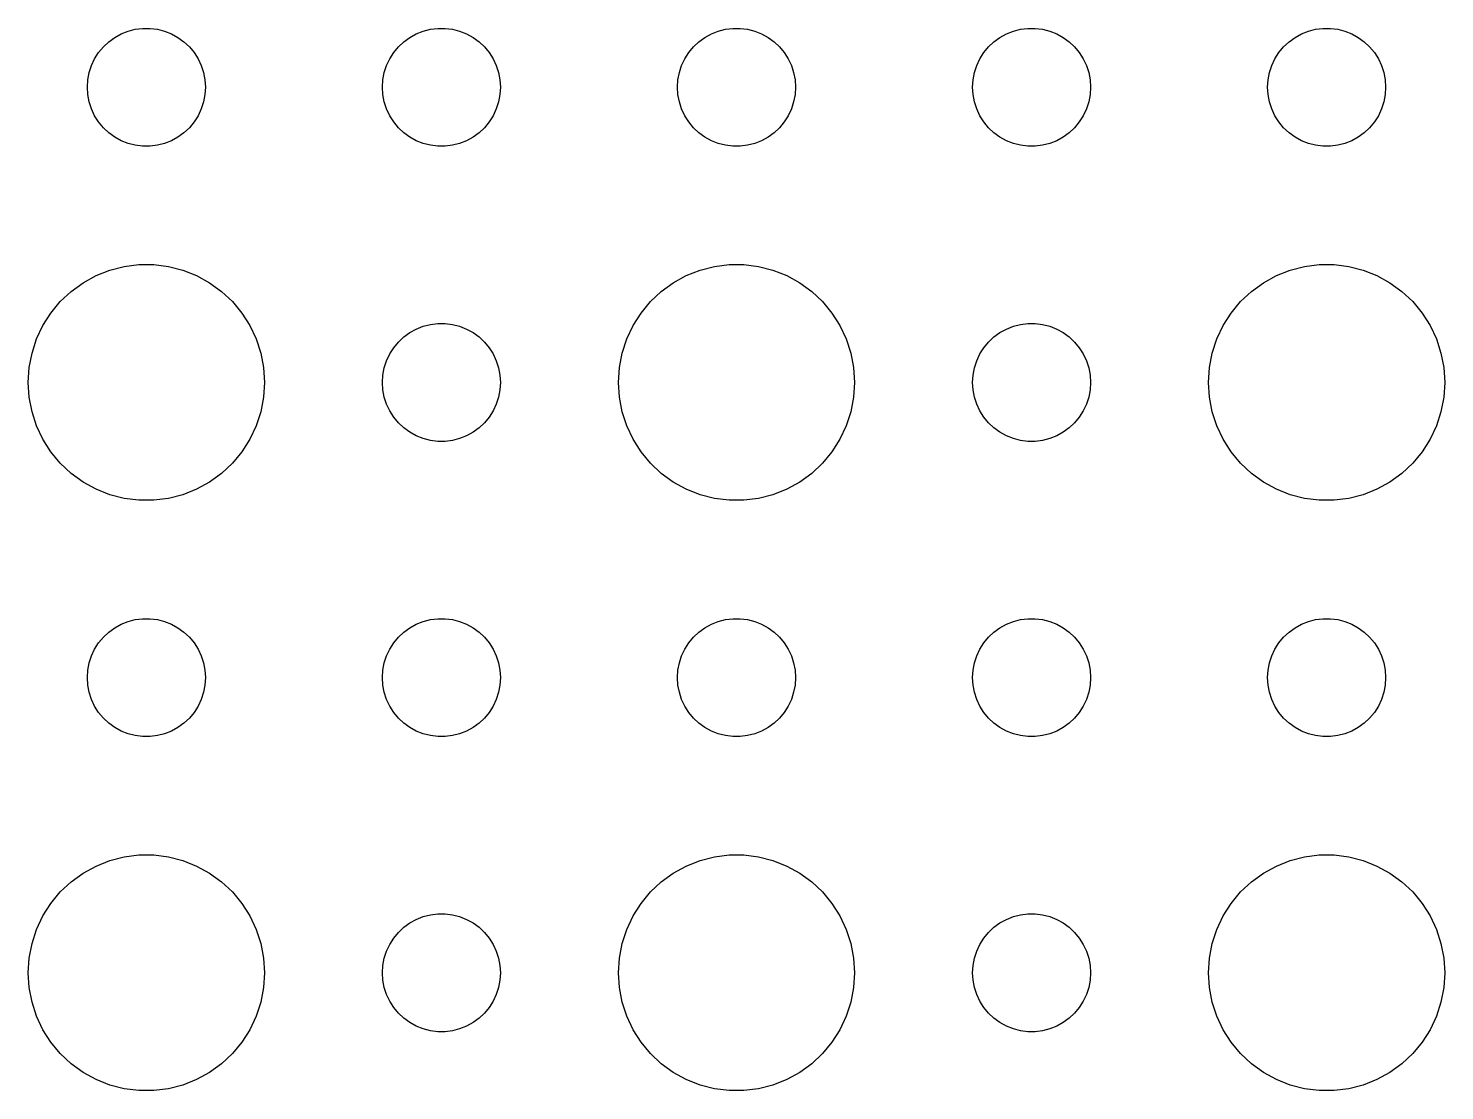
# Model space of a CAD drawing. Header units: metres. Extents: x -134 to 134, y 518 to 1078.
# Drawn here: x 64.5 to 100.5, y 567.01 to 594 of the extents above; entities that cross this region are included whole.
import ezdxf

# ---------------------------------------------------------------- set-up
doc = ezdxf.new("R2010")
doc.units = ezdxf.units.M

msp = doc.modelspace()

# ---------------------------------------------------------------- linework, layer by layer
for p, q in [((66.4065, 593.527), (66.5439, 593.656)), ((66.5439, 593.656), (66.6963, 593.766)), ((66.6963, 593.766), (66.8613, 593.857)), ((66.8613, 593.857), (67.0365, 593.927)), ((67.0365, 593.927), (67.2189, 593.973)), ((67.2189, 593.973), (67.4058, 593.997)), ((67.4058, 593.997), (67.5942, 593.997)), ((67.5942, 593.997), (67.7811, 593.973)), ((67.7811, 593.973), (67.9635, 593.927)), ((67.9635, 593.927), (68.1387, 593.857)), ((68.1387, 593.857), (68.3037, 593.766)), ((68.3037, 593.766), (68.4561, 593.656)), ((68.4561, 593.656), (68.5934, 593.527)), ((73.9065, 593.527), (74.0439, 593.656)), ((74.0439, 593.656), (74.1963, 593.766)), ((74.1963, 593.766), (74.3613, 593.857)), ((74.3613, 593.857), (74.5365, 593.927)), ((74.5365, 593.927), (74.7189, 593.973)), ((74.7189, 593.973), (74.9058, 593.997)), ((74.9058, 593.997), (75.0942, 593.997)), ((75.0942, 593.997), (75.2811, 593.973)), ((75.2811, 593.973), (75.4635, 593.927)), ((75.4635, 593.927), (75.6387, 593.857)), ((75.6387, 593.857), (75.8037, 593.766)), ((75.8037, 593.766), (75.9561, 593.656)), ((75.9561, 593.656), (76.0934, 593.527)), ((81.4065, 593.527), (81.5439, 593.656)), ((81.5439, 593.656), (81.6963, 593.766)), ((81.6963, 593.766), (81.8613, 593.857)), ((81.8613, 593.857), (82.0365, 593.927)), ((82.0365, 593.927), (82.2189, 593.973)), ((82.2189, 593.973), (82.4058, 593.997)), ((82.4058, 593.997), (82.5942, 593.997)), ((82.5942, 593.997), (82.7811, 593.973)), ((82.7811, 593.973), (82.9635, 593.927)), ((82.9635, 593.927), (83.1387, 593.857)), ((83.1387, 593.857), (83.3037, 593.766)), ((83.3037, 593.766), (83.4561, 593.656)), ((83.4561, 593.656), (83.5934, 593.527)), ((88.9065, 593.527), (89.0439, 593.656)), ((89.0439, 593.656), (89.1963, 593.766)), ((89.1963, 593.766), (89.3613, 593.857)), ((89.3613, 593.857), (89.5365, 593.927)), ((89.5365, 593.927), (89.7189, 593.973)), ((89.7189, 593.973), (89.9058, 593.997)), ((89.9058, 593.997), (90.0942, 593.997)), ((90.0942, 593.997), (90.2811, 593.973)), ((90.2811, 593.973), (90.4635, 593.927)), ((90.4635, 593.927), (90.6387, 593.857)), ((90.6387, 593.857), (90.8037, 593.766)), ((90.8037, 593.766), (90.9561, 593.656)), ((90.9561, 593.656), (91.0934, 593.527)), ((96.4065, 593.527), (96.5439, 593.656)), ((96.5439, 593.656), (96.6963, 593.766)), ((96.6963, 593.766), (96.8613, 593.857)), ((96.8613, 593.857), (97.0365, 593.927)), ((97.0365, 593.927), (97.2189, 593.973)), ((97.2189, 593.973), (97.4058, 593.997)), ((97.4058, 593.997), (97.5942, 593.997)), ((97.5942, 593.997), (97.7811, 593.973)), ((97.7811, 593.973), (97.9635, 593.927)), ((97.9635, 593.927), (98.1387, 593.857)), ((98.1387, 593.857), (98.3037, 593.766)), ((98.3037, 593.766), (98.4561, 593.656)), ((98.4561, 593.656), (98.5934, 593.527)), ((66.1855, 593.223), (66.2865, 593.382)), ((66.2865, 593.382), (66.4065, 593.527)), ((68.5934, 593.527), (68.7135, 593.382)), ((68.7135, 593.382), (68.8145, 593.223)), ((73.6855, 593.223), (73.7865, 593.382)), ((73.7865, 593.382), (73.9065, 593.527)), ((76.0934, 593.527), (76.2135, 593.382)), ((76.2135, 593.382), (76.3145, 593.223)), ((81.1855, 593.223), (81.2865, 593.382)), ((81.2865, 593.382), (81.4065, 593.527)), ((83.5934, 593.527), (83.7135, 593.382)), ((83.7135, 593.382), (83.8145, 593.223)), ((88.6855, 593.223), (88.7865, 593.382)), ((88.7865, 593.382), (88.9065, 593.527)), ((91.0934, 593.527), (91.2135, 593.382)), ((91.2135, 593.382), (91.3145, 593.223)), ((96.1855, 593.223), (96.2865, 593.382)), ((96.2865, 593.382), (96.4065, 593.527)), ((98.5934, 593.527), (98.7135, 593.382)), ((98.7135, 593.382), (98.8145, 593.223)), ((66.0471, 592.873), (66.1053, 593.052)), ((66.1053, 593.052), (66.1855, 593.223)), ((68.8145, 593.223), (68.8947, 593.052)), ((68.8947, 593.052), (68.9529, 592.873)), ((73.5471, 592.873), (73.6053, 593.052)), ((73.6053, 593.052), (73.6855, 593.223)), ((76.3145, 593.223), (76.3947, 593.052)), ((76.3947, 593.052), (76.4529, 592.873)), ((81.0471, 592.873), (81.1053, 593.052)), ((81.1053, 593.052), (81.1855, 593.223)), ((83.8145, 593.223), (83.8947, 593.052)), ((83.8947, 593.052), (83.9529, 592.873)), ((88.5471, 592.873), (88.6053, 593.052)), ((88.6053, 593.052), (88.6855, 593.223)), ((91.3145, 593.223), (91.3947, 593.052)), ((91.3947, 593.052), (91.4529, 592.873)), ((96.0471, 592.873), (96.1053, 593.052)), ((96.1053, 593.052), (96.1855, 593.223)), ((98.8145, 593.223), (98.8947, 593.052)), ((98.8947, 593.052), (98.9529, 592.873)), ((66, 592.5), (66.0118, 592.688)), ((66.0118, 592.688), (66.0471, 592.873)), ((68.9529, 592.873), (68.9882, 592.688)), ((68.9882, 592.688), (69, 592.5)), ((73.5, 592.5), (73.5118, 592.688)), ((73.5118, 592.688), (73.5471, 592.873)), ((76.4529, 592.873), (76.4882, 592.688)), ((76.4882, 592.688), (76.5, 592.5)), ((81, 592.5), (81.0118, 592.688)), ((81.0118, 592.688), (81.0471, 592.873)), ((83.9529, 592.873), (83.9882, 592.688)), ((83.9882, 592.688), (84, 592.5)), ((88.5, 592.5), (88.5118, 592.688)), ((88.5118, 592.688), (88.5471, 592.873)), ((91.4529, 592.873), (91.4882, 592.688)), ((91.4882, 592.688), (91.5, 592.5)), ((96, 592.5), (96.0118, 592.688)), ((96.0118, 592.688), (96.0471, 592.873)), ((98.9529, 592.873), (98.9882, 592.688)), ((98.9882, 592.688), (99, 592.5)), ((66.0118, 592.312), (66, 592.5)), ((66.0471, 592.127), (66.0118, 592.312)), ((68.9882, 592.312), (68.9529, 592.127)), ((69, 592.5), (68.9882, 592.312)), ((73.5118, 592.312), (73.5, 592.5)), ((73.5471, 592.127), (73.5118, 592.312)), ((76.4882, 592.312), (76.4529, 592.127)), ((76.5, 592.5), (76.4882, 592.312)), ((81.0118, 592.312), (81, 592.5)), ((81.0471, 592.127), (81.0118, 592.312)), ((83.9882, 592.312), (83.9529, 592.127)), ((84, 592.5), (83.9882, 592.312)), ((88.5118, 592.312), (88.5, 592.5)), ((88.5471, 592.127), (88.5118, 592.312)), ((91.4882, 592.312), (91.4529, 592.127)), ((91.5, 592.5), (91.4882, 592.312)), ((96.0118, 592.312), (96, 592.5)), ((96.0471, 592.127), (96.0118, 592.312)), ((98.9882, 592.312), (98.9529, 592.127)), ((99, 592.5), (98.9882, 592.312)), ((66.1053, 591.948), (66.0471, 592.127)), ((66.1855, 591.777), (66.1053, 591.948)), ((68.8947, 591.948), (68.8145, 591.777)), ((68.9529, 592.127), (68.8947, 591.948)), ((73.6053, 591.948), (73.5471, 592.127)), ((73.6855, 591.777), (73.6053, 591.948)), ((76.3947, 591.948), (76.3145, 591.777)), ((76.4529, 592.127), (76.3947, 591.948)), ((81.1053, 591.948), (81.0471, 592.127)), ((81.1855, 591.777), (81.1053, 591.948)), ((83.8947, 591.948), (83.8145, 591.777)), ((83.9529, 592.127), (83.8947, 591.948)), ((88.6053, 591.948), (88.5471, 592.127)), ((88.6855, 591.777), (88.6053, 591.948)), ((91.3947, 591.948), (91.3145, 591.777)), ((91.4529, 592.127), (91.3947, 591.948)), ((96.1053, 591.948), (96.0471, 592.127)), ((96.1855, 591.777), (96.1053, 591.948)), ((98.8947, 591.948), (98.8145, 591.777)), ((98.9529, 592.127), (98.8947, 591.948)), ((66.2865, 591.618), (66.1855, 591.777)), ((66.4065, 591.473), (66.2865, 591.618)), ((68.7135, 591.618), (68.5934, 591.473)), ((68.8145, 591.777), (68.7135, 591.618)), ((73.7865, 591.618), (73.6855, 591.777)), ((73.9065, 591.473), (73.7865, 591.618)), ((76.2135, 591.618), (76.0934, 591.473)), ((76.3145, 591.777), (76.2135, 591.618)), ((81.2865, 591.618), (81.1855, 591.777)), ((81.4065, 591.473), (81.2865, 591.618)), ((83.7135, 591.618), (83.5934, 591.473)), ((83.8145, 591.777), (83.7135, 591.618)), ((88.7865, 591.618), (88.6855, 591.777)), ((88.9065, 591.473), (88.7865, 591.618)), ((91.2135, 591.618), (91.0934, 591.473)), ((91.3145, 591.777), (91.2135, 591.618)), ((96.2865, 591.618), (96.1855, 591.777)), ((96.4065, 591.473), (96.2865, 591.618)), ((98.7135, 591.618), (98.5934, 591.473)), ((98.8145, 591.777), (98.7135, 591.618)), ((66.5439, 591.344), (66.4065, 591.473)), ((66.6963, 591.234), (66.5439, 591.344)), ((66.8613, 591.143), (66.6963, 591.234)), ((67.0365, 591.073), (66.8613, 591.143)), ((68.1387, 591.143), (67.9635, 591.073)), ((68.3037, 591.234), (68.1387, 591.143)), ((68.4561, 591.344), (68.3037, 591.234)), ((68.5934, 591.473), (68.4561, 591.344)), ((74.0439, 591.344), (73.9065, 591.473)), ((74.1963, 591.234), (74.0439, 591.344)), ((74.3613, 591.143), (74.1963, 591.234)), ((74.5365, 591.073), (74.3613, 591.143)), ((75.6387, 591.143), (75.4635, 591.073)), ((75.8037, 591.234), (75.6387, 591.143)), ((75.9561, 591.344), (75.8037, 591.234)), ((76.0934, 591.473), (75.9561, 591.344)), ((81.5439, 591.344), (81.4065, 591.473)), ((81.6963, 591.234), (81.5439, 591.344)), ((81.8613, 591.143), (81.6963, 591.234)), ((82.0365, 591.073), (81.8613, 591.143)), ((83.1387, 591.143), (82.9635, 591.073)), ((83.3037, 591.234), (83.1387, 591.143)), ((83.4561, 591.344), (83.3037, 591.234)), ((83.5934, 591.473), (83.4561, 591.344)), ((89.0439, 591.344), (88.9065, 591.473)), ((89.1963, 591.234), (89.0439, 591.344)), ((89.3613, 591.143), (89.1963, 591.234)), ((89.5365, 591.073), (89.3613, 591.143)), ((90.6387, 591.143), (90.4635, 591.073)), ((90.8037, 591.234), (90.6387, 591.143)), ((90.9561, 591.344), (90.8037, 591.234)), ((91.0934, 591.473), (90.9561, 591.344)), ((96.5439, 591.344), (96.4065, 591.473)), ((96.6963, 591.234), (96.5439, 591.344)), ((96.8613, 591.143), (96.6963, 591.234)), ((97.0365, 591.073), (96.8613, 591.143)), ((98.1387, 591.143), (97.9635, 591.073)), ((98.3037, 591.234), (98.1387, 591.143)), ((98.4561, 591.344), (98.3037, 591.234)), ((98.5934, 591.473), (98.4561, 591.344)), ((67.2189, 591.027), (67.0365, 591.073)), ((67.4058, 591.003), (67.2189, 591.027)), ((67.5942, 591.003), (67.4058, 591.003)), ((67.7811, 591.027), (67.5942, 591.003)), ((67.9635, 591.073), (67.7811, 591.027)), ((74.7189, 591.027), (74.5365, 591.073)), ((74.9058, 591.003), (74.7189, 591.027)), ((75.0942, 591.003), (74.9058, 591.003)), ((75.2811, 591.027), (75.0942, 591.003)), ((75.4635, 591.073), (75.2811, 591.027)), ((82.2189, 591.027), (82.0365, 591.073)), ((82.4058, 591.003), (82.2189, 591.027)), ((82.5942, 591.003), (82.4058, 591.003)), ((82.7811, 591.027), (82.5942, 591.003)), ((82.9635, 591.073), (82.7811, 591.027)), ((89.7189, 591.027), (89.5365, 591.073)), ((89.9058, 591.003), (89.7189, 591.027)), ((90.0942, 591.003), (89.9058, 591.003)), ((90.2811, 591.027), (90.0942, 591.003)), ((90.4635, 591.073), (90.2811, 591.027)), ((97.2189, 591.027), (97.0365, 591.073)), ((97.4058, 591.003), (97.2189, 591.027)), ((97.5942, 591.003), (97.4058, 591.003)), ((97.7811, 591.027), (97.5942, 591.003)), ((97.9635, 591.073), (97.7811, 591.027)), ((66.573, 587.853), (66.9379, 587.947)), ((66.9379, 587.947), (67.3116, 587.994)), ((67.3116, 587.994), (67.6884, 587.994)), ((67.6884, 587.994), (68.0621, 587.947)), ((68.0621, 587.947), (68.427, 587.853)), ((81.573, 587.853), (81.9379, 587.947)), ((81.9379, 587.947), (82.3116, 587.994)), ((82.3116, 587.994), (82.6884, 587.994)), ((82.6884, 587.994), (83.0621, 587.947)), ((83.0621, 587.947), (83.427, 587.853)), ((96.573, 587.853), (96.9379, 587.947)), ((96.9379, 587.947), (97.3116, 587.994)), ((97.3116, 587.994), (97.6884, 587.994)), ((97.6884, 587.994), (98.0621, 587.947)), ((98.0621, 587.947), (98.427, 587.853)), ((65.5877, 587.312), (65.8925, 587.533)), ((65.8925, 587.533), (66.2227, 587.714)), ((66.2227, 587.714), (66.573, 587.853)), ((68.427, 587.853), (68.7773, 587.714)), ((68.7773, 587.714), (69.1075, 587.533)), ((69.1075, 587.533), (69.4123, 587.312)), ((80.5877, 587.312), (80.8925, 587.533)), ((80.8925, 587.533), (81.2227, 587.714)), ((81.2227, 587.714), (81.573, 587.853)), ((83.427, 587.853), (83.7773, 587.714)), ((83.7773, 587.714), (84.1075, 587.533)), ((84.1075, 587.533), (84.4123, 587.312)), ((95.5877, 587.312), (95.8925, 587.533)), ((95.8925, 587.533), (96.2227, 587.714)), ((96.2227, 587.714), (96.573, 587.853)), ((98.427, 587.853), (98.7773, 587.714)), ((98.7773, 587.714), (99.1075, 587.533)), ((99.1075, 587.533), (99.4123, 587.312)), ((65.3131, 587.054), (65.5877, 587.312)), ((69.4123, 587.312), (69.6869, 587.054)), ((80.3131, 587.054), (80.5877, 587.312)), ((84.4123, 587.312), (84.6869, 587.054)), ((95.3131, 587.054), (95.5877, 587.312)), ((99.4123, 587.312), (99.6869, 587.054)), ((65.073, 586.763), (65.3131, 587.054)), ((69.6869, 587.054), (69.927, 586.763)), ((80.073, 586.763), (80.3131, 587.054)), ((84.6869, 587.054), (84.927, 586.763)), ((95.073, 586.763), (95.3131, 587.054)), ((99.6869, 587.054), (99.927, 586.763)), ((64.7107, 586.104), (64.8711, 586.445)), ((64.8711, 586.445), (65.073, 586.763)), ((69.927, 586.763), (70.1289, 586.445)), ((70.1289, 586.445), (70.2893, 586.104)), ((74.5365, 586.427), (74.7189, 586.473)), ((74.7189, 586.473), (74.9058, 586.497)), ((74.9058, 586.497), (75.0942, 586.497)), ((75.0942, 586.497), (75.2811, 586.473)), ((75.2811, 586.473), (75.4635, 586.427)), ((79.7107, 586.104), (79.8711, 586.445)), ((79.8711, 586.445), (80.073, 586.763)), ((84.927, 586.763), (85.1289, 586.445)), ((85.1289, 586.445), (85.2893, 586.104)), ((89.5365, 586.427), (89.7189, 586.473)), ((89.7189, 586.473), (89.9058, 586.497)), ((89.9058, 586.497), (90.0942, 586.497)), ((90.0942, 586.497), (90.2811, 586.473)), ((90.2811, 586.473), (90.4635, 586.427)), ((94.7107, 586.104), (94.8711, 586.445)), ((94.8711, 586.445), (95.073, 586.763)), ((99.927, 586.763), (100.129, 586.445)), ((100.129, 586.445), (100.289, 586.104)), ((64.5943, 585.746), (64.7107, 586.104)), ((70.2893, 586.104), (70.4057, 585.746)), ((73.9065, 586.027), (74.0439, 586.156)), ((74.0439, 586.156), (74.1963, 586.266)), ((74.1963, 586.266), (74.3613, 586.357)), ((74.3613, 586.357), (74.5365, 586.427)), ((75.4635, 586.427), (75.6387, 586.357)), ((75.6387, 586.357), (75.8037, 586.266)), ((75.8037, 586.266), (75.9561, 586.156)), ((75.9561, 586.156), (76.0934, 586.027)), ((79.5943, 585.746), (79.7107, 586.104)), ((85.2893, 586.104), (85.4057, 585.746)), ((88.9065, 586.027), (89.0439, 586.156)), ((89.0439, 586.156), (89.1963, 586.266)), ((89.1963, 586.266), (89.3613, 586.357)), ((89.3613, 586.357), (89.5365, 586.427)), ((90.4635, 586.427), (90.6387, 586.357)), ((90.6387, 586.357), (90.8037, 586.266)), ((90.8037, 586.266), (90.9561, 586.156)), ((90.9561, 586.156), (91.0934, 586.027)), ((94.5943, 585.746), (94.7107, 586.104)), ((100.289, 586.104), (100.406, 585.746)), ((64.5237, 585.376), (64.5943, 585.746)), ((70.4057, 585.746), (70.4763, 585.376)), ((73.6053, 585.552), (73.6855, 585.723)), ((73.6855, 585.723), (73.7865, 585.882)), ((73.7865, 585.882), (73.9065, 586.027)), ((76.0934, 586.027), (76.2135, 585.882)), ((76.2135, 585.882), (76.3145, 585.723)), ((76.3145, 585.723), (76.3947, 585.552)), ((79.5237, 585.376), (79.5943, 585.746)), ((85.4057, 585.746), (85.4763, 585.376)), ((88.6053, 585.552), (88.6855, 585.723)), ((88.6855, 585.723), (88.7865, 585.882)), ((88.7865, 585.882), (88.9065, 586.027)), ((91.0934, 586.027), (91.2135, 585.882)), ((91.2135, 585.882), (91.3145, 585.723)), ((91.3145, 585.723), (91.3947, 585.552)), ((94.5237, 585.376), (94.5943, 585.746)), ((100.406, 585.746), (100.476, 585.376)), ((64.5, 585), (64.5237, 585.376)), ((70.4763, 585.376), (70.5, 585)), ((73.5118, 585.188), (73.5471, 585.373)), ((73.5471, 585.373), (73.6053, 585.552)), ((76.3947, 585.552), (76.4529, 585.373)), ((76.4529, 585.373), (76.4882, 585.188)), ((79.5, 585), (79.5237, 585.376)), ((85.4763, 585.376), (85.5, 585)), ((88.5118, 585.188), (88.5471, 585.373)), ((88.5471, 585.373), (88.6053, 585.552)), ((91.3947, 585.552), (91.4529, 585.373)), ((91.4529, 585.373), (91.4882, 585.188)), ((94.5, 585), (94.5237, 585.376)), ((100.476, 585.376), (100.5, 585)), ((64.5237, 584.624), (64.5, 585)), ((70.5, 585), (70.4763, 584.624)), ((73.5, 585), (73.5118, 585.188)), ((73.5118, 584.812), (73.5, 585)), ((76.4882, 585.188), (76.5, 585)), ((76.5, 585), (76.4882, 584.812)), ((79.5237, 584.624), (79.5, 585)), ((85.5, 585), (85.4763, 584.624)), ((88.5, 585), (88.5118, 585.188)), ((88.5118, 584.812), (88.5, 585)), ((91.4882, 585.188), (91.5, 585)), ((91.5, 585), (91.4882, 584.812)), ((94.5237, 584.624), (94.5, 585)), ((100.5, 585), (100.476, 584.624)), ((73.5471, 584.627), (73.5118, 584.812)), ((76.4882, 584.812), (76.4529, 584.627)), ((88.5471, 584.627), (88.5118, 584.812)), ((91.4882, 584.812), (91.4529, 584.627)), ((64.5943, 584.254), (64.5237, 584.624)), ((70.4763, 584.624), (70.4057, 584.254)), ((73.6053, 584.448), (73.5471, 584.627)), ((73.6855, 584.277), (73.6053, 584.448)), ((76.3947, 584.448), (76.3145, 584.277)), ((76.4529, 584.627), (76.3947, 584.448)), ((79.5943, 584.254), (79.5237, 584.624)), ((85.4763, 584.624), (85.4057, 584.254)), ((88.6053, 584.448), (88.5471, 584.627)), ((88.6855, 584.277), (88.6053, 584.448)), ((91.3947, 584.448), (91.3145, 584.277)), ((91.4529, 584.627), (91.3947, 584.448)), ((94.5943, 584.254), (94.5237, 584.624)), ((100.476, 584.624), (100.406, 584.254)), ((64.7107, 583.896), (64.5943, 584.254)), ((70.4057, 584.254), (70.2893, 583.896)), ((73.7865, 584.118), (73.6855, 584.277)), ((73.9065, 583.973), (73.7865, 584.118)), ((74.0439, 583.844), (73.9065, 583.973)), ((76.0934, 583.973), (75.9561, 583.844)), ((76.2135, 584.118), (76.0934, 583.973)), ((76.3145, 584.277), (76.2135, 584.118)), ((79.7107, 583.896), (79.5943, 584.254)), ((85.4057, 584.254), (85.2893, 583.896)), ((88.7865, 584.118), (88.6855, 584.277)), ((88.9065, 583.973), (88.7865, 584.118)), ((89.0439, 583.844), (88.9065, 583.973)), ((91.0934, 583.973), (90.9561, 583.844)), ((91.2135, 584.118), (91.0934, 583.973)), ((91.3145, 584.277), (91.2135, 584.118)), ((94.7107, 583.896), (94.5943, 584.254)), ((100.406, 584.254), (100.289, 583.896)), ((64.8711, 583.555), (64.7107, 583.896)), ((70.2893, 583.896), (70.1289, 583.555)), ((74.1963, 583.734), (74.0439, 583.844)), ((74.3613, 583.643), (74.1963, 583.734)), ((74.5365, 583.573), (74.3613, 583.643)), ((74.7189, 583.527), (74.5365, 583.573)), ((75.4635, 583.573), (75.2811, 583.527)), ((75.6387, 583.643), (75.4635, 583.573)), ((75.8037, 583.734), (75.6387, 583.643)), ((75.9561, 583.844), (75.8037, 583.734)), ((79.8711, 583.555), (79.7107, 583.896)), ((85.2893, 583.896), (85.1289, 583.555)), ((89.1963, 583.734), (89.0439, 583.844)), ((89.3613, 583.643), (89.1963, 583.734)), ((89.5365, 583.573), (89.3613, 583.643)), ((89.7189, 583.527), (89.5365, 583.573)), ((90.4635, 583.573), (90.2811, 583.527)), ((90.6387, 583.643), (90.4635, 583.573)), ((90.8037, 583.734), (90.6387, 583.643)), ((90.9561, 583.844), (90.8037, 583.734)), ((94.8711, 583.555), (94.7107, 583.896)), ((100.289, 583.896), (100.129, 583.555)), ((65.073, 583.237), (64.8711, 583.555)), ((65.3131, 582.946), (65.073, 583.237)), ((69.927, 583.237), (69.6869, 582.946)), ((70.1289, 583.555), (69.927, 583.237)), ((74.9058, 583.503), (74.7189, 583.527)), ((75.0942, 583.503), (74.9058, 583.503)), ((75.2811, 583.527), (75.0942, 583.503)), ((80.073, 583.237), (79.8711, 583.555)), ((80.3131, 582.946), (80.073, 583.237)), ((84.927, 583.237), (84.6869, 582.946)), ((85.1289, 583.555), (84.927, 583.237)), ((89.9058, 583.503), (89.7189, 583.527)), ((90.0942, 583.503), (89.9058, 583.503)), ((90.2811, 583.527), (90.0942, 583.503)), ((95.073, 583.237), (94.8711, 583.555)), ((95.3131, 582.946), (95.073, 583.237)), ((99.927, 583.237), (99.6869, 582.946)), ((100.129, 583.555), (99.927, 583.237)), ((65.5877, 582.688), (65.3131, 582.946)), ((69.6869, 582.946), (69.4123, 582.688)), ((80.5877, 582.688), (80.3131, 582.946)), ((84.6869, 582.946), (84.4123, 582.688)), ((95.5877, 582.688), (95.3131, 582.946)), ((99.6869, 582.946), (99.4123, 582.688)), ((65.8925, 582.467), (65.5877, 582.688)), ((69.4123, 582.688), (69.1075, 582.467)), ((80.8925, 582.467), (80.5877, 582.688)), ((84.4123, 582.688), (84.1075, 582.467)), ((95.8925, 582.467), (95.5877, 582.688)), ((99.4123, 582.688), (99.1075, 582.467)), ((66.2227, 582.286), (65.8925, 582.467)), ((66.573, 582.147), (66.2227, 582.286)), ((66.9379, 582.053), (66.573, 582.147)), ((68.427, 582.147), (68.0621, 582.053)), ((68.7773, 582.286), (68.427, 582.147)), ((69.1075, 582.467), (68.7773, 582.286)), ((81.2227, 582.286), (80.8925, 582.467)), ((81.573, 582.147), (81.2227, 582.286)), ((81.9379, 582.053), (81.573, 582.147)), ((83.427, 582.147), (83.0621, 582.053)), ((83.7773, 582.286), (83.427, 582.147)), ((84.1075, 582.467), (83.7773, 582.286)), ((96.2227, 582.286), (95.8925, 582.467)), ((96.573, 582.147), (96.2227, 582.286)), ((96.9379, 582.053), (96.573, 582.147)), ((98.427, 582.147), (98.0621, 582.053)), ((98.7773, 582.286), (98.427, 582.147)), ((99.1075, 582.467), (98.7773, 582.286)), ((67.3116, 582.006), (66.9379, 582.053)), ((67.6884, 582.006), (67.3116, 582.006)), ((68.0621, 582.053), (67.6884, 582.006)), ((82.3116, 582.006), (81.9379, 582.053)), ((82.6884, 582.006), (82.3116, 582.006)), ((83.0621, 582.053), (82.6884, 582.006)), ((97.3116, 582.006), (96.9379, 582.053)), ((97.6884, 582.006), (97.3116, 582.006)), ((98.0621, 582.053), (97.6884, 582.006)), ((66.8613, 578.857), (67.0365, 578.927)), ((67.0365, 578.927), (67.2189, 578.973)), ((67.2189, 578.973), (67.4058, 578.997)), ((67.4058, 578.997), (67.5942, 578.997)), ((67.5942, 578.997), (67.7811, 578.973)), ((67.7811, 578.973), (67.9635, 578.927)), ((67.9635, 578.927), (68.1387, 578.857)), ((74.3613, 578.857), (74.5365, 578.927)), ((74.5365, 578.927), (74.7189, 578.973)), ((74.7189, 578.973), (74.9058, 578.997)), ((74.9058, 578.997), (75.0942, 578.997)), ((75.0942, 578.997), (75.2811, 578.973)), ((75.2811, 578.973), (75.4635, 578.927)), ((75.4635, 578.927), (75.6387, 578.857)), ((81.8613, 578.857), (82.0365, 578.927)), ((82.0365, 578.927), (82.2189, 578.973)), ((82.2189, 578.973), (82.4058, 578.997)), ((82.4058, 578.997), (82.5942, 578.997)), ((82.5942, 578.997), (82.7811, 578.973)), ((82.7811, 578.973), (82.9635, 578.927)), ((82.9635, 578.927), (83.1387, 578.857)), ((89.3613, 578.857), (89.5365, 578.927)), ((89.5365, 578.927), (89.7189, 578.973)), ((89.7189, 578.973), (89.9058, 578.997)), ((89.9058, 578.997), (90.0942, 578.997)), ((90.0942, 578.997), (90.2811, 578.973)), ((90.2811, 578.973), (90.4635, 578.927)), ((90.4635, 578.927), (90.6387, 578.857)), ((96.8613, 578.857), (97.0365, 578.927)), ((97.0365, 578.927), (97.2189, 578.973)), ((97.2189, 578.973), (97.4058, 578.997)), ((97.4058, 578.997), (97.5942, 578.997)), ((97.5942, 578.997), (97.7811, 578.973)), ((97.7811, 578.973), (97.9635, 578.927)), ((97.9635, 578.927), (98.1387, 578.857)), ((66.2865, 578.382), (66.4065, 578.527)), ((66.4065, 578.527), (66.5439, 578.656)), ((66.5439, 578.656), (66.6963, 578.766)), ((66.6963, 578.766), (66.8613, 578.857)), ((68.1387, 578.857), (68.3037, 578.766)), ((68.3037, 578.766), (68.4561, 578.656)), ((68.4561, 578.656), (68.5934, 578.527)), ((68.5934, 578.527), (68.7135, 578.382)), ((73.7865, 578.382), (73.9065, 578.527)), ((73.9065, 578.527), (74.0439, 578.656)), ((74.0439, 578.656), (74.1963, 578.766)), ((74.1963, 578.766), (74.3613, 578.857)), ((75.6387, 578.857), (75.8037, 578.766)), ((75.8037, 578.766), (75.9561, 578.656)), ((75.9561, 578.656), (76.0934, 578.527)), ((76.0934, 578.527), (76.2135, 578.382)), ((81.2865, 578.382), (81.4065, 578.527)), ((81.4065, 578.527), (81.5439, 578.656)), ((81.5439, 578.656), (81.6963, 578.766)), ((81.6963, 578.766), (81.8613, 578.857)), ((83.1387, 578.857), (83.3037, 578.766)), ((83.3037, 578.766), (83.4561, 578.656)), ((83.4561, 578.656), (83.5934, 578.527)), ((83.5934, 578.527), (83.7135, 578.382)), ((88.7865, 578.382), (88.9065, 578.527)), ((88.9065, 578.527), (89.0439, 578.656)), ((89.0439, 578.656), (89.1963, 578.766)), ((89.1963, 578.766), (89.3613, 578.857)), ((90.6387, 578.857), (90.8037, 578.766)), ((90.8037, 578.766), (90.9561, 578.656)), ((90.9561, 578.656), (91.0934, 578.527)), ((91.0934, 578.527), (91.2135, 578.382)), ((96.2865, 578.382), (96.4065, 578.527)), ((96.4065, 578.527), (96.5439, 578.656)), ((96.5439, 578.656), (96.6963, 578.766)), ((96.6963, 578.766), (96.8613, 578.857)), ((98.1387, 578.857), (98.3037, 578.766)), ((98.3037, 578.766), (98.4561, 578.656)), ((98.4561, 578.656), (98.5934, 578.527)), ((98.5934, 578.527), (98.7135, 578.382)), ((66.1053, 578.052), (66.1855, 578.223)), ((66.1855, 578.223), (66.2865, 578.382)), ((68.7135, 578.382), (68.8145, 578.223)), ((68.8145, 578.223), (68.8947, 578.052)), ((73.6053, 578.052), (73.6855, 578.223)), ((73.6855, 578.223), (73.7865, 578.382)), ((76.2135, 578.382), (76.3145, 578.223)), ((76.3145, 578.223), (76.3947, 578.052)), ((81.1053, 578.052), (81.1855, 578.223)), ((81.1855, 578.223), (81.2865, 578.382)), ((83.7135, 578.382), (83.8145, 578.223)), ((83.8145, 578.223), (83.8947, 578.052)), ((88.6053, 578.052), (88.6855, 578.223)), ((88.6855, 578.223), (88.7865, 578.382)), ((91.2135, 578.382), (91.3145, 578.223)), ((91.3145, 578.223), (91.3947, 578.052)), ((96.1053, 578.052), (96.1855, 578.223)), ((96.1855, 578.223), (96.2865, 578.382)), ((98.7135, 578.382), (98.8145, 578.223)), ((98.8145, 578.223), (98.8947, 578.052)), ((66.0118, 577.688), (66.0471, 577.873)), ((66.0471, 577.873), (66.1053, 578.052)), ((68.8947, 578.052), (68.9529, 577.873)), ((68.9529, 577.873), (68.9882, 577.688)), ((73.5118, 577.688), (73.5471, 577.873)), ((73.5471, 577.873), (73.6053, 578.052)), ((76.3947, 578.052), (76.4529, 577.873)), ((76.4529, 577.873), (76.4882, 577.688)), ((81.0118, 577.688), (81.0471, 577.873)), ((81.0471, 577.873), (81.1053, 578.052)), ((83.8947, 578.052), (83.9529, 577.873)), ((83.9529, 577.873), (83.9882, 577.688)), ((88.5118, 577.688), (88.5471, 577.873)), ((88.5471, 577.873), (88.6053, 578.052)), ((91.3947, 578.052), (91.4529, 577.873)), ((91.4529, 577.873), (91.4882, 577.688)), ((96.0118, 577.688), (96.0471, 577.873)), ((96.0471, 577.873), (96.1053, 578.052)), ((98.8947, 578.052), (98.9529, 577.873)), ((98.9529, 577.873), (98.9882, 577.688)), ((66, 577.5), (66.0118, 577.688)), ((66.0118, 577.312), (66, 577.5)), ((68.9882, 577.688), (69, 577.5)), ((69, 577.5), (68.9882, 577.312)), ((73.5, 577.5), (73.5118, 577.688)), ((73.5118, 577.312), (73.5, 577.5)), ((76.4882, 577.688), (76.5, 577.5)), ((76.5, 577.5), (76.4882, 577.312)), ((81, 577.5), (81.0118, 577.688)), ((81.0118, 577.312), (81, 577.5)), ((83.9882, 577.688), (84, 577.5)), ((84, 577.5), (83.9882, 577.312)), ((88.5, 577.5), (88.5118, 577.688)), ((88.5118, 577.312), (88.5, 577.5)), ((91.4882, 577.688), (91.5, 577.5)), ((91.5, 577.5), (91.4882, 577.312)), ((96, 577.5), (96.0118, 577.688)), ((96.0118, 577.312), (96, 577.5)), ((98.9882, 577.688), (99, 577.5)), ((99, 577.5), (98.9882, 577.312)), ((66.0471, 577.127), (66.0118, 577.312)), ((66.1053, 576.948), (66.0471, 577.127)), ((68.9529, 577.127), (68.8947, 576.948)), ((68.9882, 577.312), (68.9529, 577.127)), ((73.5471, 577.127), (73.5118, 577.312)), ((73.6053, 576.948), (73.5471, 577.127)), ((76.4529, 577.127), (76.3947, 576.948)), ((76.4882, 577.312), (76.4529, 577.127)), ((81.0471, 577.127), (81.0118, 577.312)), ((81.1053, 576.948), (81.0471, 577.127)), ((83.9529, 577.127), (83.8947, 576.948)), ((83.9882, 577.312), (83.9529, 577.127)), ((88.5471, 577.127), (88.5118, 577.312)), ((88.6053, 576.948), (88.5471, 577.127)), ((91.4529, 577.127), (91.3947, 576.948)), ((91.4882, 577.312), (91.4529, 577.127)), ((96.0471, 577.127), (96.0118, 577.312)), ((96.1053, 576.948), (96.0471, 577.127)), ((98.9529, 577.127), (98.8947, 576.948)), ((98.9882, 577.312), (98.9529, 577.127)), ((66.1855, 576.777), (66.1053, 576.948)), ((66.2865, 576.618), (66.1855, 576.777)), ((68.8145, 576.777), (68.7135, 576.618)), ((68.8947, 576.948), (68.8145, 576.777)), ((73.6855, 576.777), (73.6053, 576.948)), ((73.7865, 576.618), (73.6855, 576.777)), ((76.3145, 576.777), (76.2135, 576.618)), ((76.3947, 576.948), (76.3145, 576.777)), ((81.1855, 576.777), (81.1053, 576.948)), ((81.2865, 576.618), (81.1855, 576.777)), ((83.8145, 576.777), (83.7135, 576.618)), ((83.8947, 576.948), (83.8145, 576.777)), ((88.6855, 576.777), (88.6053, 576.948)), ((88.7865, 576.618), (88.6855, 576.777)), ((91.3145, 576.777), (91.2135, 576.618)), ((91.3947, 576.948), (91.3145, 576.777)), ((96.1855, 576.777), (96.1053, 576.948)), ((96.2865, 576.618), (96.1855, 576.777)), ((98.8145, 576.777), (98.7135, 576.618)), ((98.8947, 576.948), (98.8145, 576.777)), ((66.4065, 576.473), (66.2865, 576.618)), ((66.5439, 576.344), (66.4065, 576.473)), ((68.5934, 576.473), (68.4561, 576.344)), ((68.7135, 576.618), (68.5934, 576.473)), ((73.9065, 576.473), (73.7865, 576.618)), ((74.0439, 576.344), (73.9065, 576.473)), ((76.0934, 576.473), (75.9561, 576.344)), ((76.2135, 576.618), (76.0934, 576.473)), ((81.4065, 576.473), (81.2865, 576.618)), ((81.5439, 576.344), (81.4065, 576.473)), ((83.5934, 576.473), (83.4561, 576.344)), ((83.7135, 576.618), (83.5934, 576.473)), ((88.9065, 576.473), (88.7865, 576.618)), ((89.0439, 576.344), (88.9065, 576.473)), ((91.0934, 576.473), (90.9561, 576.344)), ((91.2135, 576.618), (91.0934, 576.473)), ((96.4065, 576.473), (96.2865, 576.618)), ((96.5439, 576.344), (96.4065, 576.473)), ((98.5934, 576.473), (98.4561, 576.344)), ((98.7135, 576.618), (98.5934, 576.473)), ((66.6963, 576.234), (66.5439, 576.344)), ((66.8613, 576.143), (66.6963, 576.234)), ((67.0365, 576.073), (66.8613, 576.143)), ((67.2189, 576.027), (67.0365, 576.073)), ((67.4058, 576.003), (67.2189, 576.027)), ((67.5942, 576.003), (67.4058, 576.003)), ((67.7811, 576.027), (67.5942, 576.003)), ((67.9635, 576.073), (67.7811, 576.027)), ((68.1387, 576.143), (67.9635, 576.073)), ((68.3037, 576.234), (68.1387, 576.143)), ((68.4561, 576.344), (68.3037, 576.234)), ((74.1963, 576.234), (74.0439, 576.344)), ((74.3613, 576.143), (74.1963, 576.234)), ((74.5365, 576.073), (74.3613, 576.143)), ((74.7189, 576.027), (74.5365, 576.073)), ((74.9058, 576.003), (74.7189, 576.027)), ((75.0942, 576.003), (74.9058, 576.003)), ((75.2811, 576.027), (75.0942, 576.003)), ((75.4635, 576.073), (75.2811, 576.027)), ((75.6387, 576.143), (75.4635, 576.073)), ((75.8037, 576.234), (75.6387, 576.143)), ((75.9561, 576.344), (75.8037, 576.234)), ((81.6963, 576.234), (81.5439, 576.344)), ((81.8613, 576.143), (81.6963, 576.234)), ((82.0365, 576.073), (81.8613, 576.143)), ((82.2189, 576.027), (82.0365, 576.073)), ((82.4058, 576.003), (82.2189, 576.027)), ((82.5942, 576.003), (82.4058, 576.003)), ((82.7811, 576.027), (82.5942, 576.003)), ((82.9635, 576.073), (82.7811, 576.027)), ((83.1387, 576.143), (82.9635, 576.073)), ((83.3037, 576.234), (83.1387, 576.143)), ((83.4561, 576.344), (83.3037, 576.234)), ((89.1963, 576.234), (89.0439, 576.344)), ((89.3613, 576.143), (89.1963, 576.234)), ((89.5365, 576.073), (89.3613, 576.143)), ((89.7189, 576.027), (89.5365, 576.073)), ((89.9058, 576.003), (89.7189, 576.027)), ((90.0942, 576.003), (89.9058, 576.003)), ((90.2811, 576.027), (90.0942, 576.003)), ((90.4635, 576.073), (90.2811, 576.027)), ((90.6387, 576.143), (90.4635, 576.073)), ((90.8037, 576.234), (90.6387, 576.143)), ((90.9561, 576.344), (90.8037, 576.234)), ((96.6963, 576.234), (96.5439, 576.344)), ((96.8613, 576.143), (96.6963, 576.234)), ((97.0365, 576.073), (96.8613, 576.143)), ((97.2189, 576.027), (97.0365, 576.073)), ((97.4058, 576.003), (97.2189, 576.027)), ((97.5942, 576.003), (97.4058, 576.003)), ((97.7811, 576.027), (97.5942, 576.003)), ((97.9635, 576.073), (97.7811, 576.027)), ((98.1387, 576.143), (97.9635, 576.073)), ((98.3037, 576.234), (98.1387, 576.143)), ((98.4561, 576.344), (98.3037, 576.234)), ((66.2227, 572.714), (66.573, 572.853)), ((66.573, 572.853), (66.9379, 572.947)), ((66.9379, 572.947), (67.3116, 572.994)), ((67.3116, 572.994), (67.6884, 572.994)), ((67.6884, 572.994), (68.0621, 572.947)), ((68.0621, 572.947), (68.427, 572.853)), ((68.427, 572.853), (68.7773, 572.714)), ((81.2227, 572.714), (81.573, 572.853)), ((81.573, 572.853), (81.9379, 572.947)), ((81.9379, 572.947), (82.3116, 572.994)), ((82.3116, 572.994), (82.6884, 572.994)), ((82.6884, 572.994), (83.0621, 572.947)), ((83.0621, 572.947), (83.427, 572.853)), ((83.427, 572.853), (83.7773, 572.714)), ((96.2227, 572.714), (96.573, 572.853)), ((96.573, 572.853), (96.9379, 572.947)), ((96.9379, 572.947), (97.3116, 572.994)), ((97.3116, 572.994), (97.6884, 572.994)), ((97.6884, 572.994), (98.0621, 572.947)), ((98.0621, 572.947), (98.427, 572.853)), ((98.427, 572.853), (98.7773, 572.714)), ((65.5877, 572.312), (65.8925, 572.533)), ((65.8925, 572.533), (66.2227, 572.714)), ((68.7773, 572.714), (69.1075, 572.533)), ((69.1075, 572.533), (69.4123, 572.312)), ((80.5877, 572.312), (80.8925, 572.533)), ((80.8925, 572.533), (81.2227, 572.714)), ((83.7773, 572.714), (84.1075, 572.533)), ((84.1075, 572.533), (84.4123, 572.312)), ((95.5877, 572.312), (95.8925, 572.533)), ((95.8925, 572.533), (96.2227, 572.714)), ((98.7773, 572.714), (99.1075, 572.533)), ((99.1075, 572.533), (99.4123, 572.312)), ((65.073, 571.763), (65.3131, 572.054)), ((65.3131, 572.054), (65.5877, 572.312)), ((69.4123, 572.312), (69.6869, 572.054)), ((69.6869, 572.054), (69.927, 571.763)), ((80.073, 571.763), (80.3131, 572.054)), ((80.3131, 572.054), (80.5877, 572.312)), ((84.4123, 572.312), (84.6869, 572.054)), ((84.6869, 572.054), (84.927, 571.763)), ((95.073, 571.763), (95.3131, 572.054)), ((95.3131, 572.054), (95.5877, 572.312)), ((99.4123, 572.312), (99.6869, 572.054)), ((99.6869, 572.054), (99.927, 571.763)), ((64.8711, 571.445), (65.073, 571.763)), ((69.927, 571.763), (70.1289, 571.445)), ((79.8711, 571.445), (80.073, 571.763)), ((84.927, 571.763), (85.1289, 571.445)), ((94.8711, 571.445), (95.073, 571.763)), ((99.927, 571.763), (100.129, 571.445)), ((64.7107, 571.104), (64.8711, 571.445)), ((70.1289, 571.445), (70.2893, 571.104)), ((74.1963, 571.266), (74.3613, 571.357)), ((74.3613, 571.357), (74.5365, 571.427)), ((74.5365, 571.427), (74.7189, 571.473)), ((74.7189, 571.473), (74.9058, 571.497)), ((74.9058, 571.497), (75.0942, 571.497)), ((75.0942, 571.497), (75.2811, 571.473)), ((75.2811, 571.473), (75.4635, 571.427)), ((75.4635, 571.427), (75.6387, 571.357)), ((75.6387, 571.357), (75.8037, 571.266)), ((79.7107, 571.104), (79.8711, 571.445)), ((85.1289, 571.445), (85.2893, 571.104)), ((89.1963, 571.266), (89.3613, 571.357)), ((89.3613, 571.357), (89.5365, 571.427)), ((89.5365, 571.427), (89.7189, 571.473)), ((89.7189, 571.473), (89.9058, 571.497)), ((89.9058, 571.497), (90.0942, 571.497)), ((90.0942, 571.497), (90.2811, 571.473)), ((90.2811, 571.473), (90.4635, 571.427)), ((90.4635, 571.427), (90.6387, 571.357)), ((90.6387, 571.357), (90.8037, 571.266)), ((94.7107, 571.104), (94.8711, 571.445)), ((100.129, 571.445), (100.289, 571.104)), ((64.5943, 570.746), (64.7107, 571.104)), ((70.2893, 571.104), (70.4057, 570.746)), ((73.7865, 570.882), (73.9065, 571.027)), ((73.9065, 571.027), (74.0439, 571.156)), ((74.0439, 571.156), (74.1963, 571.266)), ((75.8037, 571.266), (75.9561, 571.156)), ((75.9561, 571.156), (76.0934, 571.027)), ((76.0934, 571.027), (76.2135, 570.882)), ((79.5943, 570.746), (79.7107, 571.104)), ((85.2893, 571.104), (85.4057, 570.746)), ((88.7865, 570.882), (88.9065, 571.027)), ((88.9065, 571.027), (89.0439, 571.156)), ((89.0439, 571.156), (89.1963, 571.266)), ((90.8037, 571.266), (90.9561, 571.156)), ((90.9561, 571.156), (91.0934, 571.027)), ((91.0934, 571.027), (91.2135, 570.882)), ((94.5943, 570.746), (94.7107, 571.104)), ((100.289, 571.104), (100.406, 570.746)), ((64.5237, 570.376), (64.5943, 570.746)), ((70.4057, 570.746), (70.4763, 570.376)), ((73.6053, 570.552), (73.6855, 570.723)), ((73.6855, 570.723), (73.7865, 570.882)), ((76.2135, 570.882), (76.3145, 570.723)), ((76.3145, 570.723), (76.3947, 570.552)), ((79.5237, 570.376), (79.5943, 570.746)), ((85.4057, 570.746), (85.4763, 570.376)), ((88.6053, 570.552), (88.6855, 570.723)), ((88.6855, 570.723), (88.7865, 570.882)), ((91.2135, 570.882), (91.3145, 570.723)), ((91.3145, 570.723), (91.3947, 570.552)), ((94.5237, 570.376), (94.5943, 570.746)), ((100.406, 570.746), (100.476, 570.376)), ((64.5, 570), (64.5237, 570.376)), ((70.4763, 570.376), (70.5, 570)), ((73.5118, 570.188), (73.5471, 570.373)), ((73.5471, 570.373), (73.6053, 570.552)), ((76.3947, 570.552), (76.4529, 570.373)), ((76.4529, 570.373), (76.4882, 570.188)), ((79.5, 570), (79.5237, 570.376)), ((85.4763, 570.376), (85.5, 570)), ((88.5118, 570.188), (88.5471, 570.373)), ((88.5471, 570.373), (88.6053, 570.552)), ((91.3947, 570.552), (91.4529, 570.373)), ((91.4529, 570.373), (91.4882, 570.188)), ((94.5, 570), (94.5237, 570.376)), ((100.476, 570.376), (100.5, 570)), ((64.5237, 569.624), (64.5, 570)), ((70.5, 570), (70.4763, 569.624)), ((73.5, 570), (73.5118, 570.188)), ((73.5118, 569.812), (73.5, 570)), ((76.4882, 570.188), (76.5, 570)), ((76.5, 570), (76.4882, 569.812)), ((79.5237, 569.624), (79.5, 570)), ((85.5, 570), (85.4763, 569.624)), ((88.5, 570), (88.5118, 570.188)), ((88.5118, 569.812), (88.5, 570)), ((91.4882, 570.188), (91.5, 570)), ((91.5, 570), (91.4882, 569.812)), ((94.5237, 569.624), (94.5, 570)), ((100.5, 570), (100.476, 569.624)), ((64.5943, 569.254), (64.5237, 569.624)), ((70.4763, 569.624), (70.4057, 569.254)), ((73.5471, 569.627), (73.5118, 569.812)), ((73.6053, 569.448), (73.5471, 569.627)), ((76.4529, 569.627), (76.3947, 569.448)), ((76.4882, 569.812), (76.4529, 569.627)), ((79.5943, 569.254), (79.5237, 569.624)), ((85.4763, 569.624), (85.4057, 569.254)), ((88.5471, 569.627), (88.5118, 569.812)), ((88.6053, 569.448), (88.5471, 569.627)), ((91.4529, 569.627), (91.3947, 569.448)), ((91.4882, 569.812), (91.4529, 569.627)), ((94.5943, 569.254), (94.5237, 569.624)), ((100.476, 569.624), (100.406, 569.254)), ((64.7107, 568.896), (64.5943, 569.254)), ((70.4057, 569.254), (70.2893, 568.896)), ((73.6855, 569.277), (73.6053, 569.448)), ((73.7865, 569.118), (73.6855, 569.277)), ((76.3145, 569.277), (76.2135, 569.118)), ((76.3947, 569.448), (76.3145, 569.277)), ((79.7107, 568.896), (79.5943, 569.254)), ((85.4057, 569.254), (85.2893, 568.896)), ((88.6855, 569.277), (88.6053, 569.448)), ((88.7865, 569.118), (88.6855, 569.277)), ((91.3145, 569.277), (91.2135, 569.118)), ((91.3947, 569.448), (91.3145, 569.277)), ((94.7107, 568.896), (94.5943, 569.254)), ((100.406, 569.254), (100.289, 568.896)), ((64.8711, 568.555), (64.7107, 568.896)), ((70.2893, 568.896), (70.1289, 568.555)), ((73.9065, 568.973), (73.7865, 569.118)), ((74.0439, 568.844), (73.9065, 568.973)), ((74.1963, 568.734), (74.0439, 568.844)), ((75.9561, 568.844), (75.8037, 568.734)), ((76.0934, 568.973), (75.9561, 568.844)), ((76.2135, 569.118), (76.0934, 568.973)), ((79.8711, 568.555), (79.7107, 568.896)), ((85.2893, 568.896), (85.1289, 568.555)), ((88.9065, 568.973), (88.7865, 569.118)), ((89.0439, 568.844), (88.9065, 568.973)), ((89.1963, 568.734), (89.0439, 568.844)), ((90.9561, 568.844), (90.8037, 568.734)), ((91.0934, 568.973), (90.9561, 568.844)), ((91.2135, 569.118), (91.0934, 568.973)), ((94.8711, 568.555), (94.7107, 568.896)), ((100.289, 568.896), (100.129, 568.555)), ((65.073, 568.237), (64.8711, 568.555)), ((70.1289, 568.555), (69.927, 568.237)), ((74.3613, 568.643), (74.1963, 568.734)), ((74.5365, 568.573), (74.3613, 568.643)), ((74.7189, 568.527), (74.5365, 568.573)), ((74.9058, 568.503), (74.7189, 568.527)), ((75.0942, 568.503), (74.9058, 568.503)), ((75.2811, 568.527), (75.0942, 568.503)), ((75.4635, 568.573), (75.2811, 568.527)), ((75.6387, 568.643), (75.4635, 568.573)), ((75.8037, 568.734), (75.6387, 568.643)), ((80.073, 568.237), (79.8711, 568.555)), ((85.1289, 568.555), (84.927, 568.237)), ((89.3613, 568.643), (89.1963, 568.734)), ((89.5365, 568.573), (89.3613, 568.643)), ((89.7189, 568.527), (89.5365, 568.573)), ((89.9058, 568.503), (89.7189, 568.527)), ((90.0942, 568.503), (89.9058, 568.503)), ((90.2811, 568.527), (90.0942, 568.503)), ((90.4635, 568.573), (90.2811, 568.527)), ((90.6387, 568.643), (90.4635, 568.573)), ((90.8037, 568.734), (90.6387, 568.643)), ((95.073, 568.237), (94.8711, 568.555)), ((100.129, 568.555), (99.927, 568.237)), ((65.3131, 567.946), (65.073, 568.237)), ((69.927, 568.237), (69.6869, 567.946)), ((80.3131, 567.946), (80.073, 568.237)), ((84.927, 568.237), (84.6869, 567.946)), ((95.3131, 567.946), (95.073, 568.237)), ((99.927, 568.237), (99.6869, 567.946)), ((65.5877, 567.688), (65.3131, 567.946)), ((69.6869, 567.946), (69.4123, 567.688)), ((80.5877, 567.688), (80.3131, 567.946)), ((84.6869, 567.946), (84.4123, 567.688)), ((95.5877, 567.688), (95.3131, 567.946)), ((99.6869, 567.946), (99.4123, 567.688)), ((65.8925, 567.467), (65.5877, 567.688)), ((66.2227, 567.286), (65.8925, 567.467)), ((69.1075, 567.467), (68.7773, 567.286)), ((69.4123, 567.688), (69.1075, 567.467)), ((80.8925, 567.467), (80.5877, 567.688)), ((81.2227, 567.286), (80.8925, 567.467)), ((84.1075, 567.467), (83.7773, 567.286)), ((84.4123, 567.688), (84.1075, 567.467)), ((95.8925, 567.467), (95.5877, 567.688)), ((96.2227, 567.286), (95.8925, 567.467)), ((99.1075, 567.467), (98.7773, 567.286)), ((99.4123, 567.688), (99.1075, 567.467)), ((66.573, 567.147), (66.2227, 567.286)), ((66.9379, 567.053), (66.573, 567.147)), ((67.3116, 567.006), (66.9379, 567.053)), ((67.6884, 567.006), (67.3116, 567.006)), ((68.0621, 567.053), (67.6884, 567.006)), ((68.427, 567.147), (68.0621, 567.053)), ((68.7773, 567.286), (68.427, 567.147)), ((81.573, 567.147), (81.2227, 567.286)), ((81.9379, 567.053), (81.573, 567.147)), ((82.3116, 567.006), (81.9379, 567.053)), ((82.6884, 567.006), (82.3116, 567.006)), ((83.0621, 567.053), (82.6884, 567.006)), ((83.427, 567.147), (83.0621, 567.053)), ((83.7773, 567.286), (83.427, 567.147)), ((96.573, 567.147), (96.2227, 567.286)), ((96.9379, 567.053), (96.573, 567.147)), ((97.3116, 567.006), (96.9379, 567.053)), ((97.6884, 567.006), (97.3116, 567.006)), ((98.0621, 567.053), (97.6884, 567.006)), ((98.427, 567.147), (98.0621, 567.053)), ((98.7773, 567.286), (98.427, 567.147))]:
    msp.add_line(p, q)

doc.saveas('drawing.dxf')
